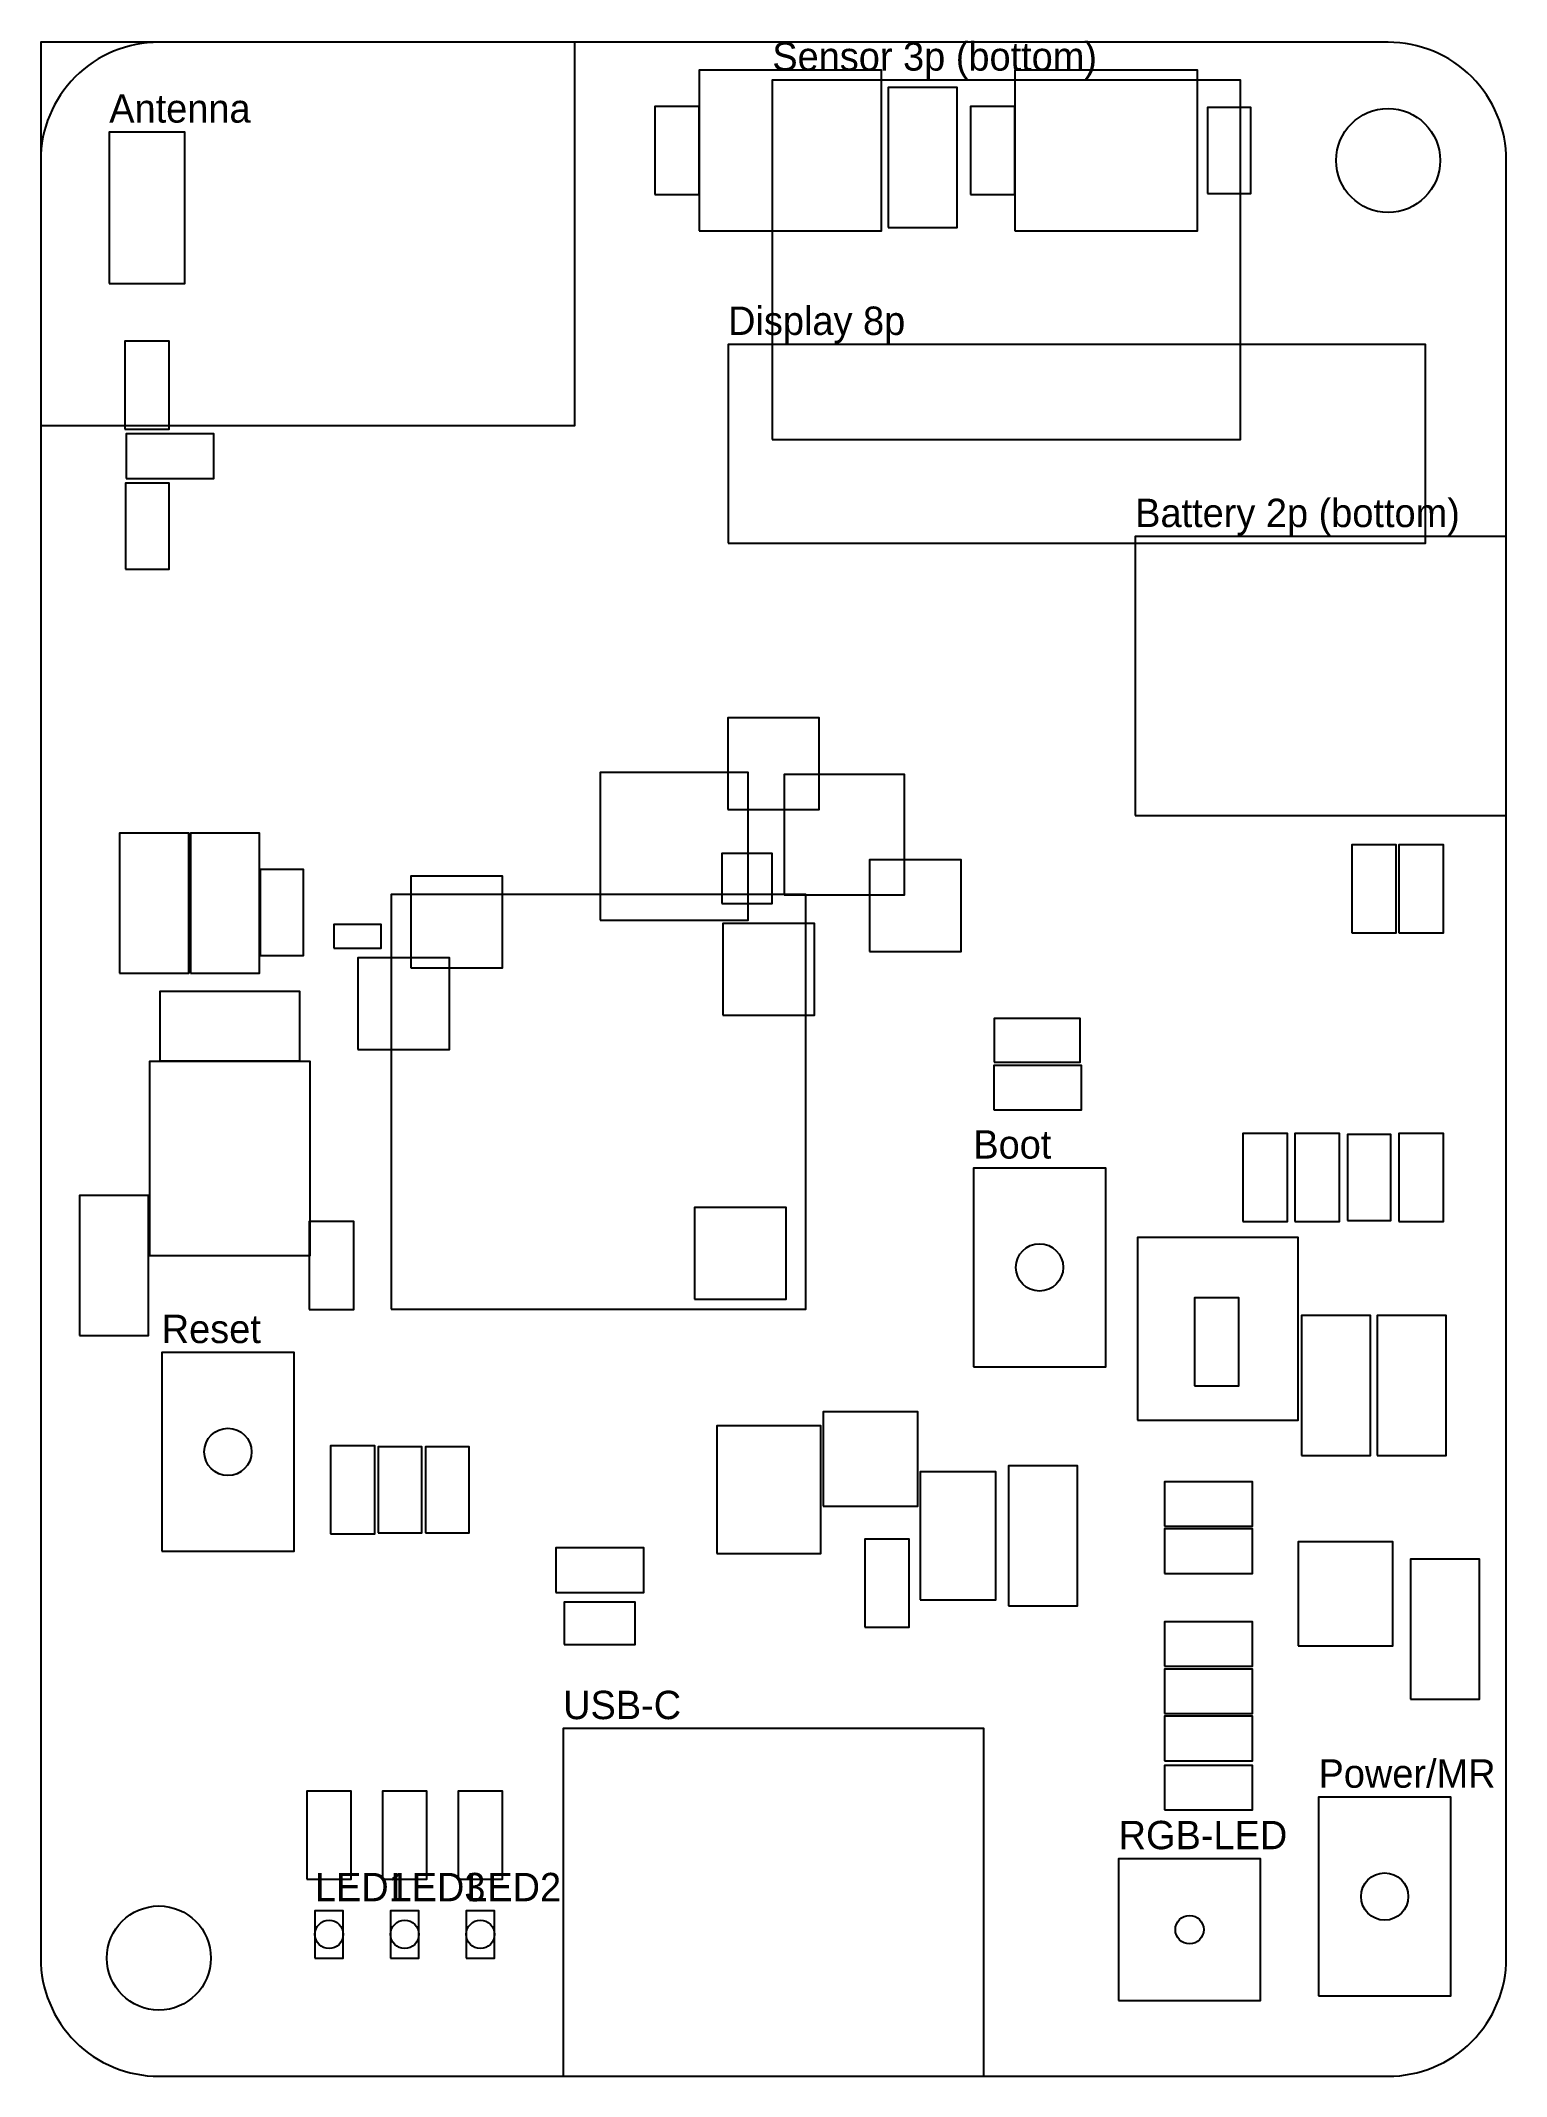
# Model space of a CAD drawing. Header units: millimetres. Extents: x 0 to 31, y 0 to 43.
import ezdxf

# ---------------------------------------------------------------- set-up
doc = ezdxf.new("R2010")
doc.units = ezdxf.units.MM
for name, color, linetype in [('BOTTOM_PARTS', 6, 'Continuous'), ('BUTTON_CENTER', 2, 'Continuous'), ('HOLES', 1, 'Continuous'), ('KEEPOUT_ANT', 3, 'Continuous'), ('LED_CENTER', 4, 'Continuous'), ('OUTLINE', 7, 'Continuous'), ('TOP_PARTS', 5, 'Continuous')]:
    doc.layers.add(name, color=color, linetype=linetype)

msp = doc.modelspace()

# ---------------------------------------------------------------- linework, layer by layer
at = {"layer": 'BOTTOM_PARTS'}
for points in [[(15.475, 34.6), (25.375, 34.6), (25.375, 42.2), (15.475, 42.2)], [(23.15, 26.65), (31, 26.65), (31, 32.55), (23.15, 32.55)], [(24.405, 14.595), (25.345, 14.595), (25.345, 16.455), (24.405, 16.455)]]:
    msp.add_lwpolyline(points, close=True, dxfattribs=at)
at = {"layer": 'BUTTON_CENTER'}
for centre in [(21.127, 17.1), (3.96, 13.2), (28.427, 3.8)]:
    msp.add_circle(centre, 0.5, dxfattribs=at)
at = {"layer": 'HOLES'}
for centre in [(28.5, 40.5), (2.5, 2.5)]:
    msp.add_circle(centre, 1.1, dxfattribs=at)
at = {"layer": 'KEEPOUT_ANT'}
msp.add_lwpolyline([(0, 34.9), (11.3, 34.9), (11.3, 43), (0, 43)], close=True, dxfattribs=at)
at = {"layer": 'LED_CENTER'}
for centre in [(6.1, 3), (7.7, 3), (9.3, 3), (24.3, 3.1)]:
    msp.add_circle(centre, 0.3, dxfattribs=at)
at = {"layer": 'OUTLINE'}
msp.add_lwpolyline([(2.5, 0), (28.5, 0, 0.414214), (31, 2.5), (31, 40.5, 0.414214), (28.5, 43), (2.5, 43, 0.414214), (0, 40.5), (0, 2.5, 0.414214)], format="xyb", close=True, dxfattribs=at)
at = {"layer": 'TOP_PARTS'}
for points in [[(13.927, 39.01), (17.787, 39.01), (17.787, 42.41), (13.927, 42.41)], [(20.607, 39.01), (24.468, 39.01), (24.468, 42.41), (20.607, 42.41)], [(17.928, 39.08), (19.387, 39.08), (19.387, 42.04), (17.928, 42.04)], [(12.987, 39.78), (13.927, 39.78), (13.927, 41.64), (12.987, 41.64)], [(19.667, 39.78), (20.607, 39.78), (20.607, 41.64), (19.667, 41.64)], [(24.677, 39.8), (25.597, 39.8), (25.597, 41.62), (24.677, 41.62)], [(1.45, 37.9), (3.05, 37.9), (3.05, 41.1), (1.45, 41.1)], [(1.78, 34.82), (2.72, 34.82), (2.72, 36.68), (1.78, 36.68)], [(14.54, 32.413), (29.29, 32.413), (29.29, 36.612), (14.54, 36.612)], [(1.805, 33.78), (3.665, 33.78), (3.665, 34.72), (1.805, 34.72)], [(1.795, 31.86), (2.715, 31.86), (2.715, 33.68), (1.795, 33.68)], [(14.531, 26.781), (16.469, 26.781), (16.469, 28.719), (14.531, 28.719)], [(11.837, 24.437), (14.963, 24.437), (14.963, 27.563), (11.837, 27.563)], [(15.727, 24.977), (18.273, 24.977), (18.273, 27.523), (15.727, 27.523)], [(1.67, 23.32), (3.13, 23.32), (3.13, 26.28), (1.67, 26.28)], [(3.17, 23.32), (4.63, 23.32), (4.63, 26.28), (3.17, 26.28)], [(14.41, 24.79), (15.47, 24.79), (15.47, 25.85), (14.41, 25.85)], [(27.73, 24.17), (28.67, 24.17), (28.67, 26.03), (27.73, 26.03)], [(28.73, 24.17), (29.67, 24.17), (29.67, 26.03), (28.73, 26.03)], [(4.64, 23.69), (5.56, 23.69), (5.56, 25.51), (4.64, 25.51)], [(17.531, 23.781), (19.469, 23.781), (19.469, 25.719), (17.531, 25.719)], [(7.416, 16.216), (16.184, 16.216), (16.184, 24.984), (7.416, 24.984)], [(7.831, 23.431), (9.769, 23.431), (9.769, 25.369), (7.831, 25.369)], [(6.2, 23.85), (7.2, 23.85), (7.2, 24.35), (6.2, 24.35)], [(14.431, 22.431), (16.369, 22.431), (16.369, 24.369), (14.431, 24.369)], [(6.706, 21.706), (8.644, 21.706), (8.644, 23.644), (6.706, 23.644)], [(2.52, 21.47), (5.48, 21.47), (5.48, 22.93), (2.52, 22.93)], [(20.165, 21.44), (21.985, 21.44), (21.985, 22.36), (20.165, 22.36)], [(2.3, 17.35), (5.7, 17.35), (5.7, 21.45), (2.3, 21.45)], [(20.157, 20.43), (22.017, 20.43), (22.017, 21.37), (20.157, 21.37)], [(25.43, 18.07), (26.37, 18.07), (26.37, 19.93), (25.43, 19.93)], [(26.53, 18.07), (27.47, 18.07), (27.47, 19.93), (26.53, 19.93)], [(27.64, 18.09), (28.56, 18.09), (28.56, 19.91), (27.64, 19.91)], [(28.73, 18.07), (29.67, 18.07), (29.67, 19.93), (28.73, 19.93)], [(19.727, 15), (22.527, 15), (22.527, 19.2), (19.727, 19.2)], [(0.82, 15.658), (2.28, 15.658), (2.28, 18.618), (0.82, 18.618)], [(13.831, 16.431), (15.769, 16.431), (15.769, 18.369), (13.831, 18.369)], [(5.68, 16.208), (6.62, 16.208), (6.62, 18.068), (5.68, 18.068)], [(23.2, 13.87), (26.6, 13.87), (26.6, 17.73), (23.2, 17.73)], [(26.67, 13.12), (28.13, 13.12), (28.13, 16.08), (26.67, 16.08)], [(28.27, 13.12), (29.73, 13.12), (29.73, 16.08), (28.27, 16.08)], [(2.56, 11.1), (5.36, 11.1), (5.36, 15.3), (2.56, 15.3)], [(16.55, 12.05), (18.55, 12.05), (18.55, 14.05), (16.55, 14.05)], [(14.3, 11.05), (16.5, 11.05), (16.5, 13.75), (14.3, 13.75)], [(6.13, 11.47), (7.07, 11.47), (7.07, 13.33), (6.13, 13.33)], [(7.14, 11.49), (8.06, 11.49), (8.06, 13.31), (7.14, 13.31)], [(8.14, 11.49), (9.06, 11.49), (9.06, 13.31), (8.14, 13.31)], [(18.6, 10.075), (20.2, 10.075), (20.2, 12.775), (18.6, 12.775)], [(20.47, 9.945), (21.93, 9.945), (21.93, 12.905), (20.47, 12.905)], [(23.77, 11.63), (25.63, 11.63), (25.63, 12.57), (23.77, 12.57)], [(17.43, 9.495), (18.37, 9.495), (18.37, 11.355), (17.43, 11.355)], [(23.77, 10.63), (25.63, 10.63), (25.63, 11.57), (23.77, 11.57)], [(26.6, 9.1), (28.6, 9.1), (28.6, 11.3), (26.6, 11.3)], [(10.895, 10.23), (12.755, 10.23), (12.755, 11.17), (10.895, 11.17)], [(28.97, 7.97), (30.43, 7.97), (30.43, 10.93), (28.97, 10.93)], [(11.075, 9.125), (12.575, 9.125), (12.575, 10.025), (11.075, 10.025)], [(23.77, 8.67), (25.63, 8.67), (25.63, 9.61), (23.77, 9.61)], [(23.77, 7.67), (25.63, 7.67), (25.63, 8.61), (23.77, 8.61)], [(11.05, 0), (19.95, 0), (19.95, 7.35), (11.05, 7.35)], [(23.77, 6.67), (25.63, 6.67), (25.63, 7.61), (23.77, 7.61)], [(23.77, 5.63), (25.63, 5.63), (25.63, 6.57), (23.77, 6.57)], [(5.63, 4.17), (6.57, 4.17), (6.57, 6.03), (5.63, 6.03)], [(7.23, 4.17), (8.17, 4.17), (8.17, 6.03), (7.23, 6.03)], [(8.83, 4.17), (9.77, 4.17), (9.77, 6.03), (8.83, 6.03)], [(27.028, 1.7), (29.827, 1.7), (29.827, 5.9), (27.028, 5.9)], [(22.8, 1.6), (25.8, 1.6), (25.8, 4.6), (22.8, 4.6)], [(5.8, 2.5), (6.4, 2.5), (6.4, 3.5), (5.8, 3.5)], [(7.4, 2.5), (8, 2.5), (8, 3.5), (7.4, 3.5)], [(9, 2.5), (9.6, 2.5), (9.6, 3.5), (9, 3.5)]]:
    msp.add_lwpolyline(points, close=True, dxfattribs=at)

# ---------------------------------------------------------------- texts
at = {"layer": 'BOTTOM_PARTS'}
for s, p in [('Sensor 3p (bottom)', (15.475, 42.4)), ('Battery 2p (bottom)', (23.15, 32.75))]:
    msp.add_text(s, height=0.6, dxfattribs=at).set_placement(p)
at = {"layer": 'TOP_PARTS'}
for s, p in [('Antenna', (1.45, 41.3)), ('Display 8p', (14.54, 36.812)), ('Boot', (19.727, 19.4)), ('Reset', (2.56, 15.5)), ('USB-C', (11.05, 7.55)), ('Power/MR', (27.028, 6.1)), ('RGB-LED', (22.8, 4.8)), ('LED3', (7.4, 3.7)), ('LED2', (9, 3.7)), ('LED1', (5.8, 3.7))]:
    msp.add_text(s, height=0.6, dxfattribs=at).set_placement(p)

doc.saveas('drawing.dxf')
